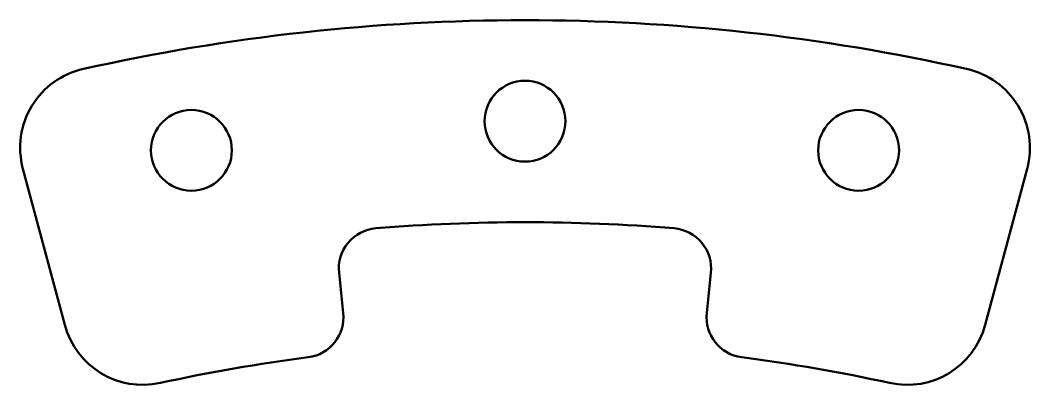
# Model space of a CAD drawing. Header units: millimetres. Extents: x 43.5 to 68.4, y 488.1 to 497.2.
import ezdxf

# ---------------------------------------------------------------- set-up
doc = ezdxf.new("R2010")
doc.units = ezdxf.units.MM
doc.layers.add('Visible (ANSI)', color=7, linetype='Continuous', lineweight=50)

msp = doc.modelspace()

# ---------------------------------------------------------------- linework, layer by layer
at = {"layer": 'Visible (ANSI)'}
for p, q in [((43.539, 493.489), (44.576, 489.622)), ((67.328, 489.622), (68.364, 493.489)), ((51.458, 489.918), (51.354, 490.913)), ((60.55, 490.913), (60.445, 489.918))]:
    msp.add_line(p, q, dxfattribs=at)
for centre in [(55.952, 494.665), (47.704, 493.943), (64.2, 493.943)]:
    msp.add_circle(centre, 1, dxfattribs=at)
for centre, radius, start, end in [((55.952, 447.165), 50, 77.388, 102.612), ((45.471, 494.007), 2, 102.612, 195), ((66.433, 494.007), 2, 345, 77.388), ((52.348, 491.017), 1, 94.6977, 186), ((55.952, 447.165), 45, 85.3023, 94.6977), ((59.555, 491.017), 1, 354, 85.3023), ((50.464, 489.813), 1, 277.3326, 6), ((61.44, 489.813), 1, 174, 262.6674), ((46.507, 490.139), 2, 195, 282.3947), ((65.396, 490.139), 2, 257.6053, 345), ((55.952, 447.165), 42, 97.3326, 102.3947), ((55.952, 447.165), 42, 77.6053, 82.6674)]:
    msp.add_arc(centre, radius, start, end, dxfattribs=at)

doc.saveas('drawing.dxf')
